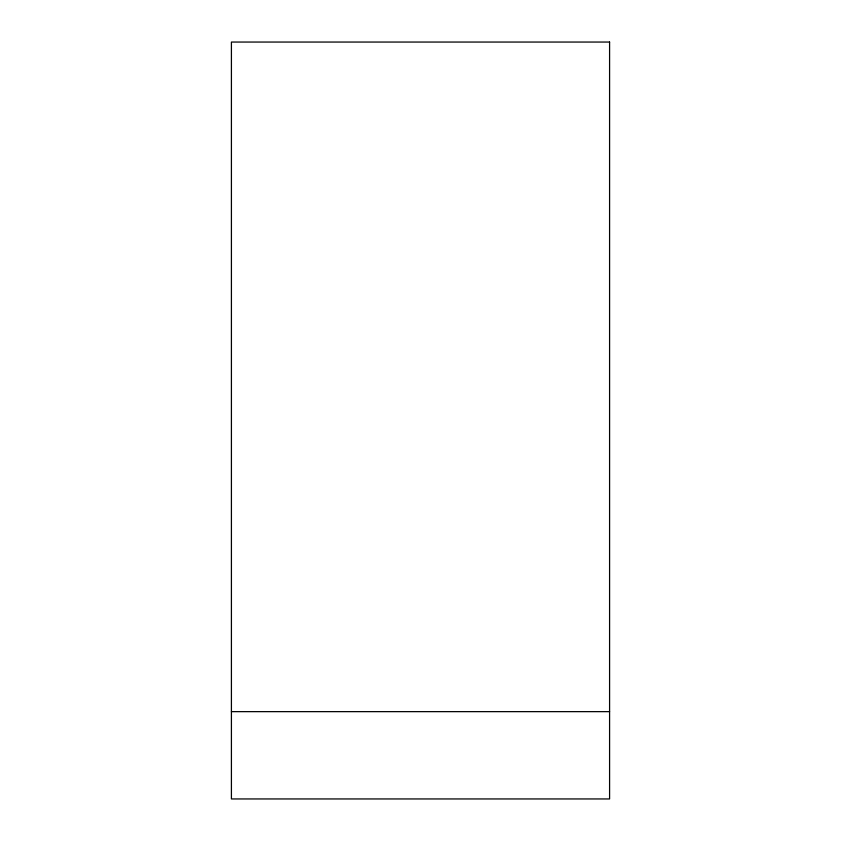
<?xml version="1.0" encoding="UTF-8"?>
<svg xmlns="http://www.w3.org/2000/svg" width="841" height="841" viewBox="0 0 841 841"><rect width="100%" height="100%" fill="white"/><g stroke="black" fill="none" stroke-linecap="round" stroke-linejoin="round"><path stroke-width="1.26" d="M231.412 711.644L609.588 711.644M609.588 42.05L231.412 42.05L231.412 798.95L609.588 798.95L609.588 42.05"/></g></svg>
